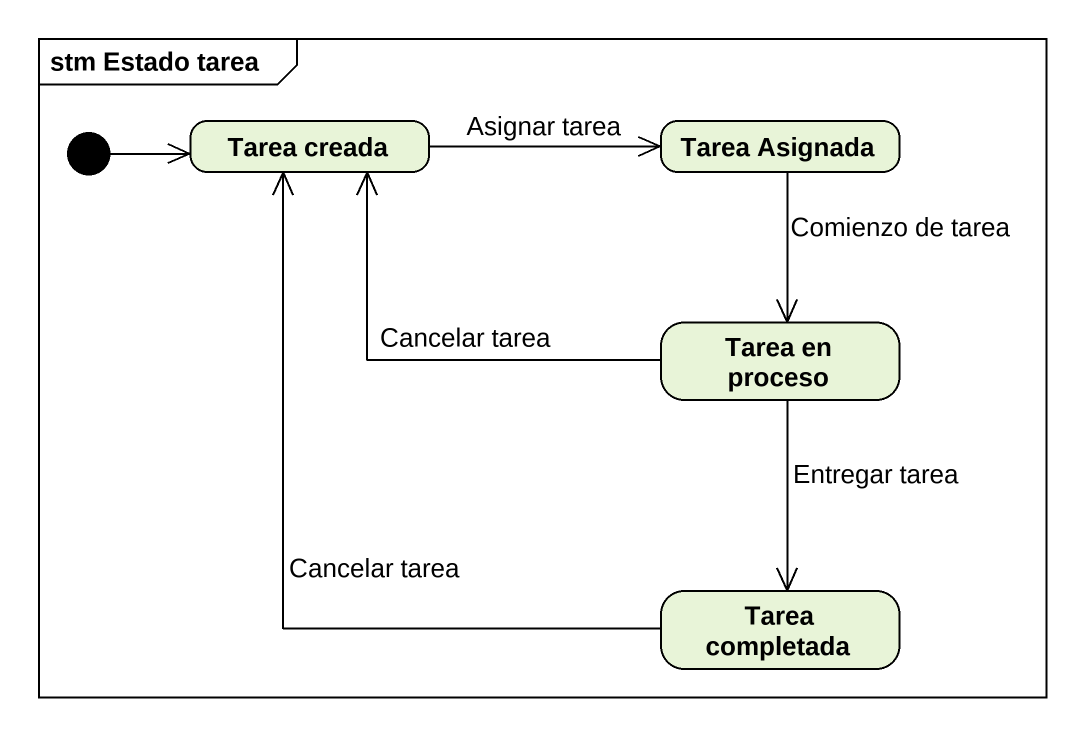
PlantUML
@startuml
mainframe stm Estado tarea
hide empty description
state "Tarea creada" as Tarea_creada
state "Tarea Asignada" as Tarea_Asignada
state "Tarea en proceso" as Tarea_en_proceso
state "Tarea completada" as Tarea_completada
[*] -right-> Tarea_creada
Tarea_creada -right-> Tarea_Asignada : Asignar tarea
Tarea_Asignada --> Tarea_en_proceso : Comienzo de tarea
Tarea_en_proceso -left-> Tarea_creada : Cancelar tarea
Tarea_en_proceso --> Tarea_completada : Entregar tarea
Tarea_completada -up-> Tarea_creada : Cancelar tarea
@enduml
